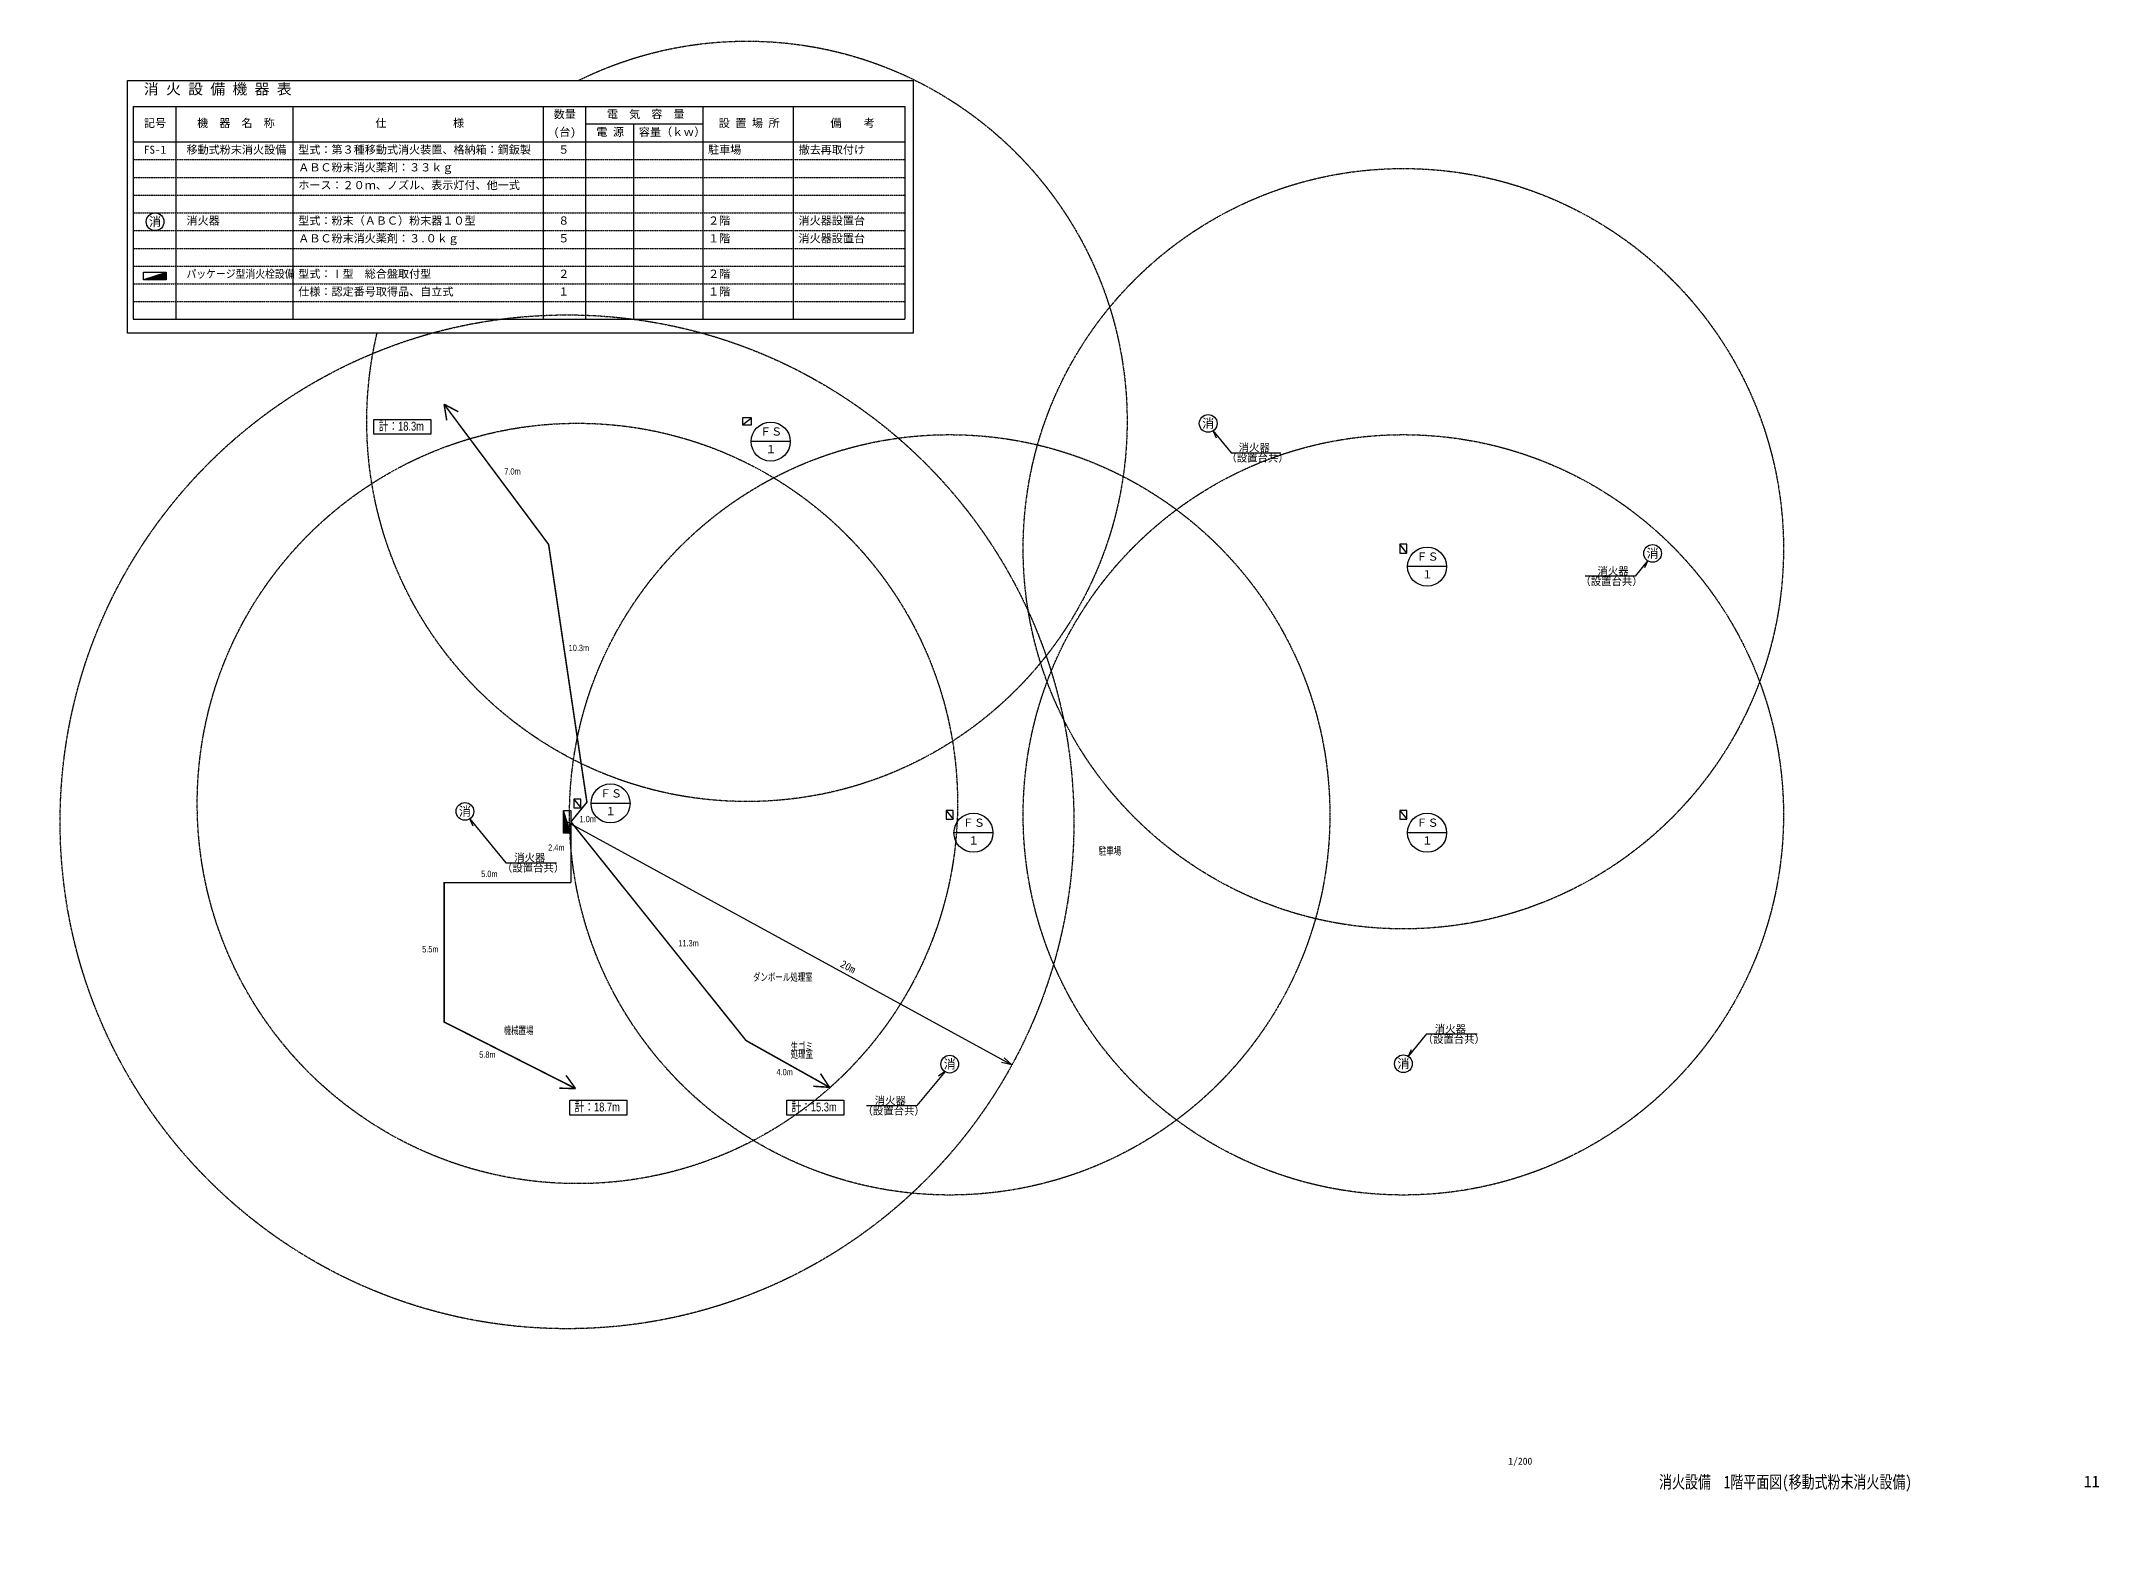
# Model space of a CAD drawing. Header units: millimetres. Extents: x -150 to 175142, y -150 to 58900.
# Drawn here: x -150 to 81042, y -150 to 58900 of the extents above; entities that cross this region are included whole.
import ezdxf
from ezdxf.enums import TextEntityAlignment as Align

# ---------------------------------------------------------------- set-up
doc = ezdxf.new("R2010")
doc.units = ezdxf.units.MM
doc.header["$LTSCALE"] = 0.2
doc.set_wipeout_variables(frame=1)
doc.linetypes.add('HIDDEN', pattern=[0.375, 0.25, -0.125])
doc.linetypes.add('PHANTOM2', pattern=[1.25, 0.625, -0.125, 0.125, -0.125, 0.125, -0.125])
for name, color, linetype in [('10機器､器具', 2, 'Continuous'), ('1_機器番号', 3, 'Continuous'), ('3-3', 7, 'Continuous'), ('35R（冷媒管）', 4, 'Continuous'), ('5-0', 7, 'Continuous'), ('5-3', 7, 'Continuous'), ('5-9', 7, 'Continuous'), ('5-A', 7, 'Continuous'), ('5-B', 7, 'Continuous'), ('91引出線､表', 7, 'Continuous'), ('A_室名1', 8, 'Continuous'), ('枠内記述', 3, 'Continuous')]:
    doc.layers.add(name, color=color, linetype=linetype)
doc.layers.add('hojo', color=165, linetype='Continuous', plot=False)
doc.styles.get("Standard").update_dxf_attribs({"font": 'simplex.shx', "width": 0.8, "bigfont": 'extfont2.shx'})
doc.styles.add('STYLE1', font='MS Gothic.ttf')
doc.styles.add('ゴシック', font='MS Gothic.ttf', dxfattribs={"height": 4})
doc.styles.add('丸ゴチック', font='HGRSMP.TTF')

# ---------------------------------------------------------------- blocks, each defined once
blk = doc.blocks.new('消火器')
at = {"layer": '10機器､器具', "linetype": 'Continuous', "lineweight": -3}
blk.add_circle((0, 0), 350, dxfattribs=at)
at = {"layer": '10機器､器具', "color": 3, "linetype": 'Continuous', "lineweight": -3, "style": 'STYLE1'}
blk.add_text('消', height=350, dxfattribs=at).set_placement((0, 0), align=Align.MIDDLE_CENTER)
blk = doc.blocks.new('補助散水栓')
at = {"layer": '10機器､器具'}
h = blk.add_hatch(dxfattribs=at)
h.set_pattern_fill('ANSI31', color=256, scale=100, style=0)
h.set_pattern_definition([(45, (-29529.789, -20016.6), (-8.8388348, 8.8388348), [])])
h.paths.add_polyline_path([(375, -119.73875), (375, 119.73875), (-375, -119.73875)])
blk.add_line((375, 119.73875), (-375, -119.73875), dxfattribs=at)
blk.add_lwpolyline([(-375, -119.73875), (-375, 130.26125), (375, 130.26125), (375, -119.73875)], close=True, dxfattribs=at)
blk = doc.blocks.new('_Open30')
at = {"color": 0, "linetype": 'ByBlock', "lineweight": -2}
for p, q in [((-1, 0.27), (0, 0)), ((0, 0), (-1, -0.27)), ((0, 0), (-1, 0))]:
    blk.add_line(p, q, dxfattribs=at)

msp = doc.modelspace()

# ---------------------------------------------------------------- linework, layer by layer
at = {"layer": '10機器､器具'}
for p, q in [((27874, 44035), (27524, 44035)), ((27524, 44035), (27524, 43765)), ((27524, 43765), (27874, 44035)), ((27524, 43765), (27874, 44035)), ((27874, 44035), (27524, 44035)), ((27524, 44035), (27524, 43765)), ((27874, 43765), (27874, 44035)), ((27524, 43765), (27874, 43765)), ((53734, 39050), (53464, 39050)), ((53464, 39050), (53464, 38700)), ((53734, 38700), (53464, 39050)), ((53734, 38700), (53464, 39050)), ((53464, 39050), (53464, 38700)), ((53734, 38700), (53734, 39050)), ((53464, 38700), (53734, 38700)), ((53464, 38700), (53734, 38700)), ((20874, 29000), (20874, 28650)), ((20874, 29000), (21144, 28650)), ((20874, 29000), (21144, 28650)), ((21144, 29000), (20874, 29000)), ((20874, 28650), (21144, 28650)), ((21144, 28650), (21144, 29000)), ((21144, 28650), (21144, 29000)), ((35564, 28550), (35564, 28200)), ((35834, 28550), (35564, 28550)), ((35564, 28550), (35834, 28200)), ((35564, 28550), (35834, 28200)), ((35834, 28550), (35564, 28550)), ((35834, 28200), (35834, 28550)), ((35834, 28200), (35834, 28550)), ((53464, 28550), (53464, 28200)), ((53734, 28550), (53464, 28550)), ((53464, 28550), (53734, 28200)), ((53464, 28550), (53734, 28200)), ((53734, 28550), (53464, 28550)), ((53734, 28200), (53734, 28550)), ((53734, 28200), (53734, 28550)), ((35564, 28200), (35834, 28200)), ((53464, 28200), (53734, 28200))]:
    msp.add_line(p, q, dxfattribs=at)
at = {"layer": '10機器､器具', "color": 7}
msp.add_line((20599, 28100), (38148, 18507), dxfattribs=at)
at = {"layer": '10機器､器具', "color": 1, "true_color": 0xff0000}
for points in [[(12982, 43973), (15231, 43973), (15231, 43391), (12982, 43391)], [(20714, 17112), (22963, 17112), (22963, 16530), (20714, 16530)], [(29270, 17112), (31519, 17112), (31519, 16530), (29270, 16530)]]:
    msp.add_lwpolyline(points, close=True, dxfattribs=at)
at = {"layer": '10機器､器具', "color": 1, "true_color": 0xff0000, "const_width": 60}
for points in [[(20755, 28100), (21384, 28870), (19873, 39045), (15749, 44575)], [(15749, 44575), (15854, 43937)], [(15749, 44575), (16311, 44278)], [(20755, 28100), (20755, 25700), (20755, 25700)], [(20755, 28100), (27664, 19470), (30957, 17625)], [(20755, 25700), (15755, 25700), (15755, 20200), (20937, 17575)], [(20937, 17575), (20559, 18099)], [(30957, 17625), (30601, 18164)], [(20937, 17575), (20302, 17591)], [(30957, 17625), (30323, 17667)]]:
    msp.add_lwpolyline(points, dxfattribs=at)
at = {"layer": '1_機器番号', "color": 2, "linetype": 'Continuous', "lineweight": -3}
for p, q in [((29407, 43103), (27867, 43103)), ((55307, 38168), (53767, 38168)), ((23086, 28825), (21546, 28825)), ((37407, 27668), (35867, 27668)), ((55307, 27668), (53767, 27668))]:
    msp.add_line(p, q, dxfattribs=at)
for centre in [(28637, 43103), (54537, 38168), (22316, 28825), (36637, 27668), (54537, 27668)]:
    msp.add_circle(centre, 770, dxfattribs=at)
at = {"layer": '35R（冷媒管）'}
msp.add_arc((0, 0), 150, 0, 0, dxfattribs=at)
at = {"layer": '5-0', "color": 7, "linetype": 'PHANTOM2', "lineweight": -3, "ltscale": 50}
for centre in [(27699, 43900), (53599, 38875), (21009, 28825), (35699, 28375), (53599, 28375)]:
    msp.add_circle(centre, 15000, dxfattribs=at)
at = {"layer": '91引出線､表'}
for p, q in [((46082, 43544), (46803, 42664)), ((46082, 43544), (46214, 43253)), ((46803, 42664), (48769, 42664)), ((63251, 38416), (62740, 37792)), ((63251, 38416), (63119, 38125)), ((62740, 37792), (60774, 37792)), ((16756, 28235), (18189, 26487)), ((16756, 28235), (16888, 27944)), ((18189, 26487), (20184, 26487)), ((53785, 18830), (54522, 19729)), ((54522, 19729), (56510, 19729)), ((53785, 18830), (53917, 19121)), ((35514, 18250), (34409, 16901)), ((35513, 18248), (35253, 18062)), ((32421, 16901), (34409, 16901))]:
    msp.add_line(p, q, dxfattribs=at)

# ---------------------------------------------------------------- block references
at = {"layer": '10機器､器具'}
for p in [(45899, 43819), (63434, 38691), (16573, 28510), (35699, 18539), (53602, 18555)]:
    msp.add_blockref('消火器', p, dxfattribs=at)
at = {"layer": '10機器､器具', "xscale": 1.2, "yscale": 1.2, "zscale": 1.2, "rotation": 270}
msp.add_blockref('補助散水栓', (20599, 28100), dxfattribs=at)
at = {"layer": '10機器､器具', "color": 7, "xscale": 400.0000000000001, "yscale": 400.0000000000001, "zscale": 400.0000000000001, "rotation": 331.3389384233434}
msp.add_blockref('_Open30', (38148, 18507), dxfattribs=at)

# ---------------------------------------------------------------- texts
at = {"layer": '10機器､器具', "color": 1, "true_color": 0xff0000, "style": '丸ゴチック', "width": 0.8}
for s, height, p in [('計：18.3m', 350, (13170, 43534)), ('7.0m', 250, (18125, 41801)), ('10.3m', 250, (20664, 34834)), ('1.0m', 250, (21095, 28085)), ('2.4m', 250, (19855, 26959)), ('5.0m', 250, (17213, 25918)), ('5.5m', 250, (14885, 22947)), ('11.3m', 250, (24990, 23185)), ('5.8m', 250, (17136, 18790)), ('4.0m', 250, (28863, 18101)), ('計：18.7m', 350, (20902, 16673)), ('計：15.3m', 350, (29458, 16673))]:
    msp.add_text(s, height=height, dxfattribs=at).set_placement(p)
at = {"layer": '10機器､器具', "color": 3, "style": 'STYLE1'}
msp.add_text('20m', height=300, rotation=331.33894, dxfattribs=at).set_placement((31350, 22398))
at = {"layer": '1_機器番号', "linetype": 'Continuous', "lineweight": -3, "style": 'STYLE1', "width": 1.015267}
for s, height, p in [('ＦＳ', 315.8, (28217, 43243)), ('１', 316, (28427, 42543)), ('ＦＳ', 315.8, (54117, 38308)), ('１', 316, (54327, 37608)), ('ＦＳ', 315.8, (21896, 28965)), ('１', 316, (22106, 28265)), ('ＦＳ', 315.8, (36217, 27808)), ('ＦＳ', 315.8, (54117, 27808)), ('１', 316, (36427, 27108)), ('１', 316, (54327, 27108))]:
    msp.add_text(s, height=height, dxfattribs=at).set_placement(p, align=Align.BOTTOM_LEFT)
at = {"layer": '3-3', "color": 3, "linetype": 'Continuous', "lineweight": -3, "style": 'STYLE1'}
for s, p in [('消火器', (47102, 42717)), ('（設置台共）', (46619, 42308)), ('消火器', (61262, 37844)), ('（設置台共）', (60586, 37435)), ('消火器', (18517, 26539)), ('（設置台共）', (18035, 26130)), ('（設置台共）', (54361, 19372)), ('消火器', (54843, 19781)), ('消火器', (32742, 16954)), ('（設置台共）', (32260, 16545))]:
    msp.add_text(s, height=300, dxfattribs=at).set_placement(p)
at = {"layer": 'A_室名1', "width": 0.7}
msp.add_text('駐車場', height=300, dxfattribs=at).set_placement((42024, 26959), align=Align.MIDDLE)
for s, p in [('ダンボール処理室', (27939, 21794)), ('機械置場', (18099, 19689)), ('処理室', (29422, 18753)), ('生ゴミ', (29422, 19056))]:
    msp.add_text(s, height=300, dxfattribs=at).set_placement(p)
at = {"layer": '枠内記述', "linetype": 'ByBlock', "lineweight": -2, "style": 'ゴシック'}
msp.add_text('1/200', height=280, dxfattribs=at).set_placement((57736, 2733))
at = {"layer": '枠内記述', "linetype": 'ByBlock', "lineweight": -2, "style": 'ゴシック', "width": 0.75}
msp.add_text('消火設備\u30001階平面図(移動式粉末消火設備)', height=500, dxfattribs=at).set_placement((68676, 2055), align=Align.MIDDLE_CENTER)
at = {"layer": '枠内記述', "style": 'ゴシック'}
msp.add_text('11', height=460, dxfattribs=at).set_placement((80446, 1844))

# ---------------------------------------------------------------- next in the draw order: wipeouts: each hides what was drawn before it
at = {"color": 7, "true_color": 0xffffff}
msp.add_wipeout([(3258, 57348), (34264, 57348), (34264, 47377), (3258, 47377)], dxfattribs=at)

# ---------------------------------------------------------------- next in the draw order: linework, layer by layer
at = {"layer": '10機器､器具', "color": 7, "linetype": 'PHANTOM2', "lineweight": -3, "ltscale": 50}
msp.add_circle((20599, 28100), 20000, dxfattribs=at)
at = {"layer": '5-9', "color": 3, "linetype": 'Continuous', "lineweight": -3}
for p, q in [((3485, 56325), (3485, 47925)), ((3485, 56325), (33935, 56325)), ((5165, 56325), (5165, 47925)), ((9785, 56325), (9785, 47925)), ((19655, 56325), (19655, 47925)), ((21335, 56325), (21335, 47925)), ((25955, 56325), (25955, 47925)), ((29525, 56325), (29525, 47925)), ((33935, 56325), (33935, 47925)), ((3485, 54925), (33935, 54925)), ((3485, 47925), (33935, 47925))]:
    msp.add_line(p, q, dxfattribs=at)
at = {"layer": '5-A', "color": 7, "linetype": 'Continuous', "lineweight": -3}
for p, q in [((25955, 55625), (21335, 55625)), ((23225, 55625), (23225, 47925))]:
    msp.add_line(p, q, dxfattribs=at)
at = {"layer": '5-B', "color": 7, "linetype": 'HIDDEN', "lineweight": -3, "ltscale": 30}
for p, q in [((3485, 54225), (33935, 54225)), ((3485, 53525), (33935, 53525)), ((3485, 52825), (33935, 52825)), ((3485, 52125), (33935, 52125)), ((3485, 51425), (33935, 51425)), ((3485, 50725), (33935, 50725)), ((3485, 50025), (33935, 50025)), ((3485, 49325), (33935, 49325)), ((3485, 48625), (33935, 48625))]:
    msp.add_line(p, q, dxfattribs=at)
at = {"layer": 'hojo'}
msp.add_lwpolyline([(3258, 57348), (34264, 57348), (34264, 47377), (3258, 47377)], close=True, dxfattribs=at)

# ---------------------------------------------------------------- next in the draw order: block references
at = {"layer": '10機器､器具'}
msp.add_blockref('消火器', (4345, 51775), dxfattribs=at)
at = {"layer": '10機器､器具', "xscale": 1.2, "yscale": 1.2, "zscale": 1.2}
msp.add_blockref('補助散水栓', (4339, 49629), dxfattribs=at)

# ---------------------------------------------------------------- next in the draw order: texts
at = {"layer": '3-3', "color": 3, "linetype": 'Continuous', "lineweight": -3, "style": 'STYLE1'}
for s, height, width, p in [('数量', 315.8, 1.015267, (20075, 55765)), ('電\u3000気\u3000容\u3000量', 315.8, 1.015267, (22175, 55765)), ('記号', 315.8, 1.015267, (3905, 55415)), ('機\u3000器\u3000名\u3000称', 315.8, 1.015267, (6005, 55415)), ('仕\u3000\u3000\u3000\u3000\u3000\u3000様', 315.8, 1.015267, (13040, 55415)), ('(台)', 315.8, 1.015267, (20075, 55065)), ('電 源', 315.8, 1.015267, (21755, 55065)), ('容量（ｋｗ）', 315.8, 1.015267, (23435, 55065)), ('設 置 場 所', 315.8, 1.015267, (26585, 55415)), ('備\u3000\u3000考', 315.8, 1.015267, (30995, 55415)), ('FS-1', 315.8, 1.015267, (3905, 54365)), ('移動式粉末消火設備', 315.8, 1.015267, (5585, 54365)), ('型式：第３種移動式消火装置、格納箱：鋼鈑製', 315.79, 1.015267, (9995, 54365)), ('５', 316, 1.015267, (20253, 54365)), ('駐車場', 315.8, 1.015267, (26165, 54365)), ('撤去再取付け', 315.8, 1.015267, (29735, 54365)), ('ＡＢＣ粉末消火薬剤：３３ｋｇ', 315.79, 1.015267, (9995, 53665)), ('ホース：２０ｍ、ノズル、表示灯付、他一式', 315.79, 1.015267, (9995, 52965)), ('消火器', 315.8, 1.015267, (5585, 51565)), ('型式：粉末（ＡＢＣ）粉末器１０型', 315.79, 1.015267, (9995, 51565)), ('８', 316, 1.015267, (20253, 51565)), ('２階', 315.8, 1.015267, (26165, 51565)), ('消火器設置台', 315.8, 1.015267, (29735, 51565)), ('ＡＢＣ粉末消火薬剤：３.０ｋｇ', 315.79, 1.015267, (9995, 50865)), ('５', 316, 1.015267, (20253, 50865)), ('１階', 315.8, 1.015267, (26165, 50865)), ('消火器設置台', 315.8, 1.015267, (29735, 50865)), ('パッケージ型消火栓設備', 315.79, 0.9, (5585, 49465)), ('型式：Ⅰ型\u3000総合盤取付型', 315.79, 1.015267, (9995, 49465)), ('２', 316, 1.015267, (20253, 49465)), ('２階', 315.8, 1.015267, (26165, 49465)), ('仕様：認定番号取得品、自立式', 315.79, 1.015267, (9995, 48765)), ('１', 316, 1.015267, (20253, 48765)), ('１階', 315.8, 1.015267, (26165, 48765))]:
    msp.add_text(s, height=height, dxfattribs=dict(at, width=width)).set_placement(p, align=Align.BOTTOM_LEFT)
at = {"layer": '5-3', "color": 3, "linetype": 'Continuous', "lineweight": -3, "style": 'STYLE1', "width": 1.015267}
msp.add_text('消 火 設 備 機 器 表', height=421.05, dxfattribs=at).set_placement((3905, 56675), align=Align.BOTTOM_LEFT)

doc.saveas('drawing.dxf')
